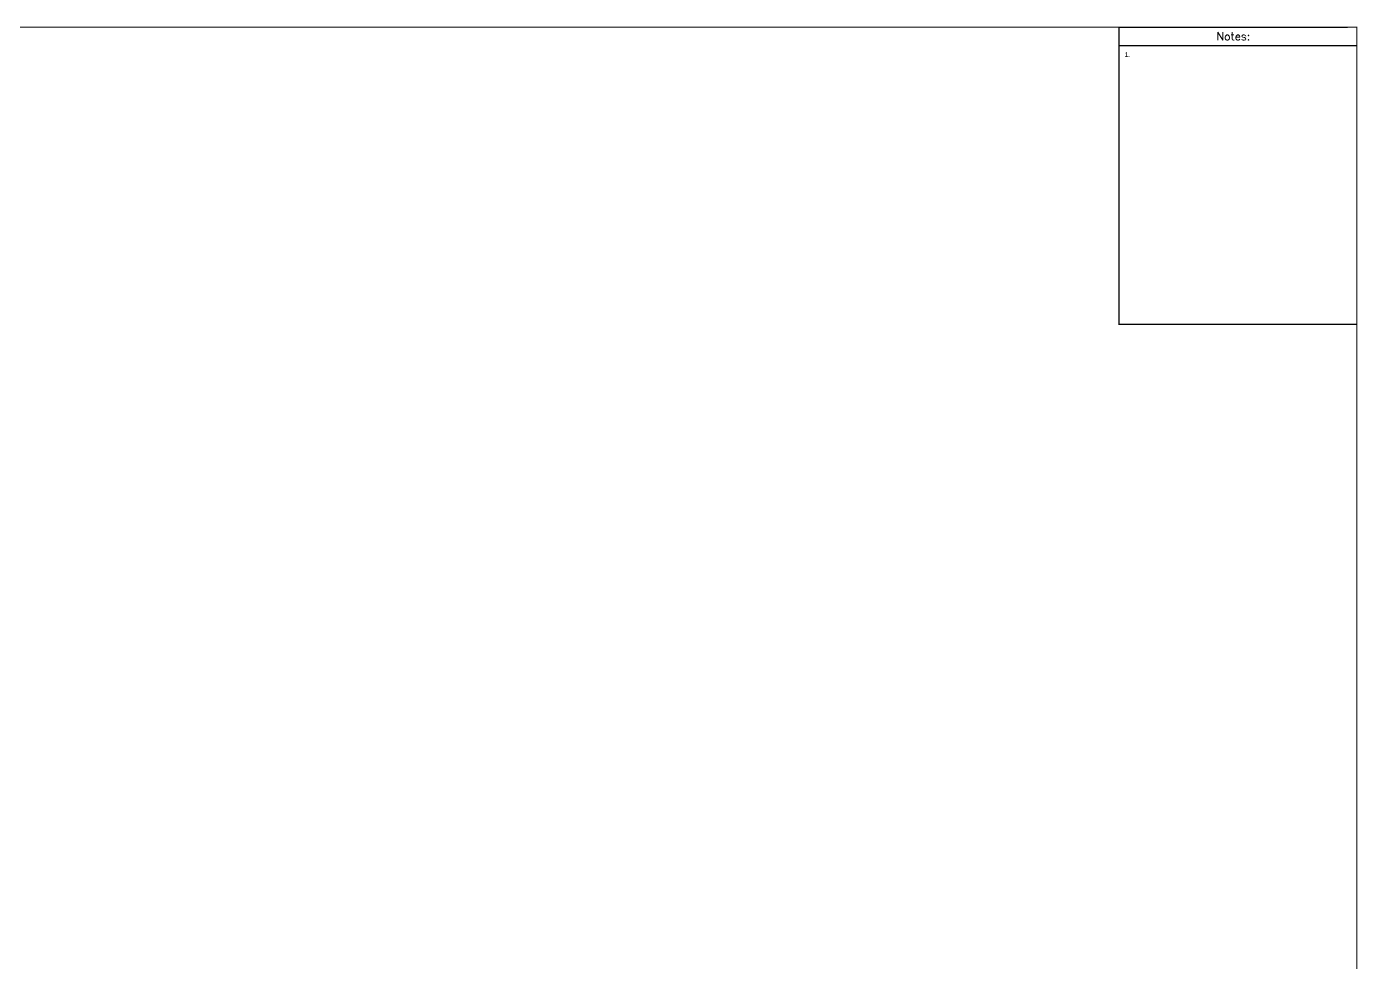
# Paper-space layout 'A0' of a CAD drawing. Header units: inches. Extents: x -171.7 to -125.7, y -118 to -85.7.
# Drawn here: x -148.7 to -125.79, y -101.86 to -85.74 of the extents above; entities that cross this region are included whole.
import ezdxf

# ---------------------------------------------------------------- set-up
doc = ezdxf.new("R2010")
doc.units = ezdxf.units.IN
for name, color, linetype in [('YS-TEXT-SMALL', 2, 'CONTINUOUS'), ('YS-TITLEBLOCK-BORDERS', 154, 'CONTINUOUS'), ('YS-TITLEBLOCK-TEXT-NONEDITABLE', 154, 'CONTINUOUS')]:
    doc.layers.add(name, color=color, linetype=linetype)
doc.styles.add('ROMANS', font='romans.shx')
doc.styles.add('YS TEXT', font='arial.ttf')

psp = doc.layouts.new('A0')

# ---------------------------------------------------------------- linework, layer by layer
at = {"layer": 'YS-TITLEBLOCK-BORDERS', "linetype": 'Continuous'}
psp.add_line((-129.892, -85.753), (-125.955, -85.753), dxfattribs=at)
at = {"layer": 'YS-TITLEBLOCK-BORDERS', "color": 7, "linetype": 'Continuous'}
psp.add_line((-129.892, -86.068), (-125.797, -86.068), dxfattribs=at)
at = {"layer": 'YS-TITLEBLOCK-BORDERS', "color": 7, "linetype": 'Continuous', "const_width": 0.0197}
for points in [[(-171.657, -85.753), (-125.797, -85.753), (-125.797, -117.958), (-171.657, -117.958)], [(-129.892, -85.753), (-125.797, -85.753), (-125.797, -90.868), (-129.892, -90.868)]]:
    psp.add_lwpolyline(points, close=True, dxfattribs=at)

# ---------------------------------------------------------------- texts
at = {"layer": 'YS-TEXT-SMALL', "color": 5, "insert": (-129.794, -86.185), "char_height": 0.07875, "width": 0.38089, "attachment_point": 1, "style": 'YS TEXT'}
psp.add_mtext('\\pi-0.23626,l0.23626,t0.23626;1.^I', dxfattribs=at)
at = {"layer": 'YS-TITLEBLOCK-TEXT-NONEDITABLE', "color": 7, "linetype": 'Continuous', "insert": (-127.923, -85.91), "char_height": 0.1378, "width": 2.69613, "attachment_point": 5, "style": 'ROMANS'}
psp.add_mtext('Notes:', dxfattribs=at)

doc.saveas('drawing.dxf')
